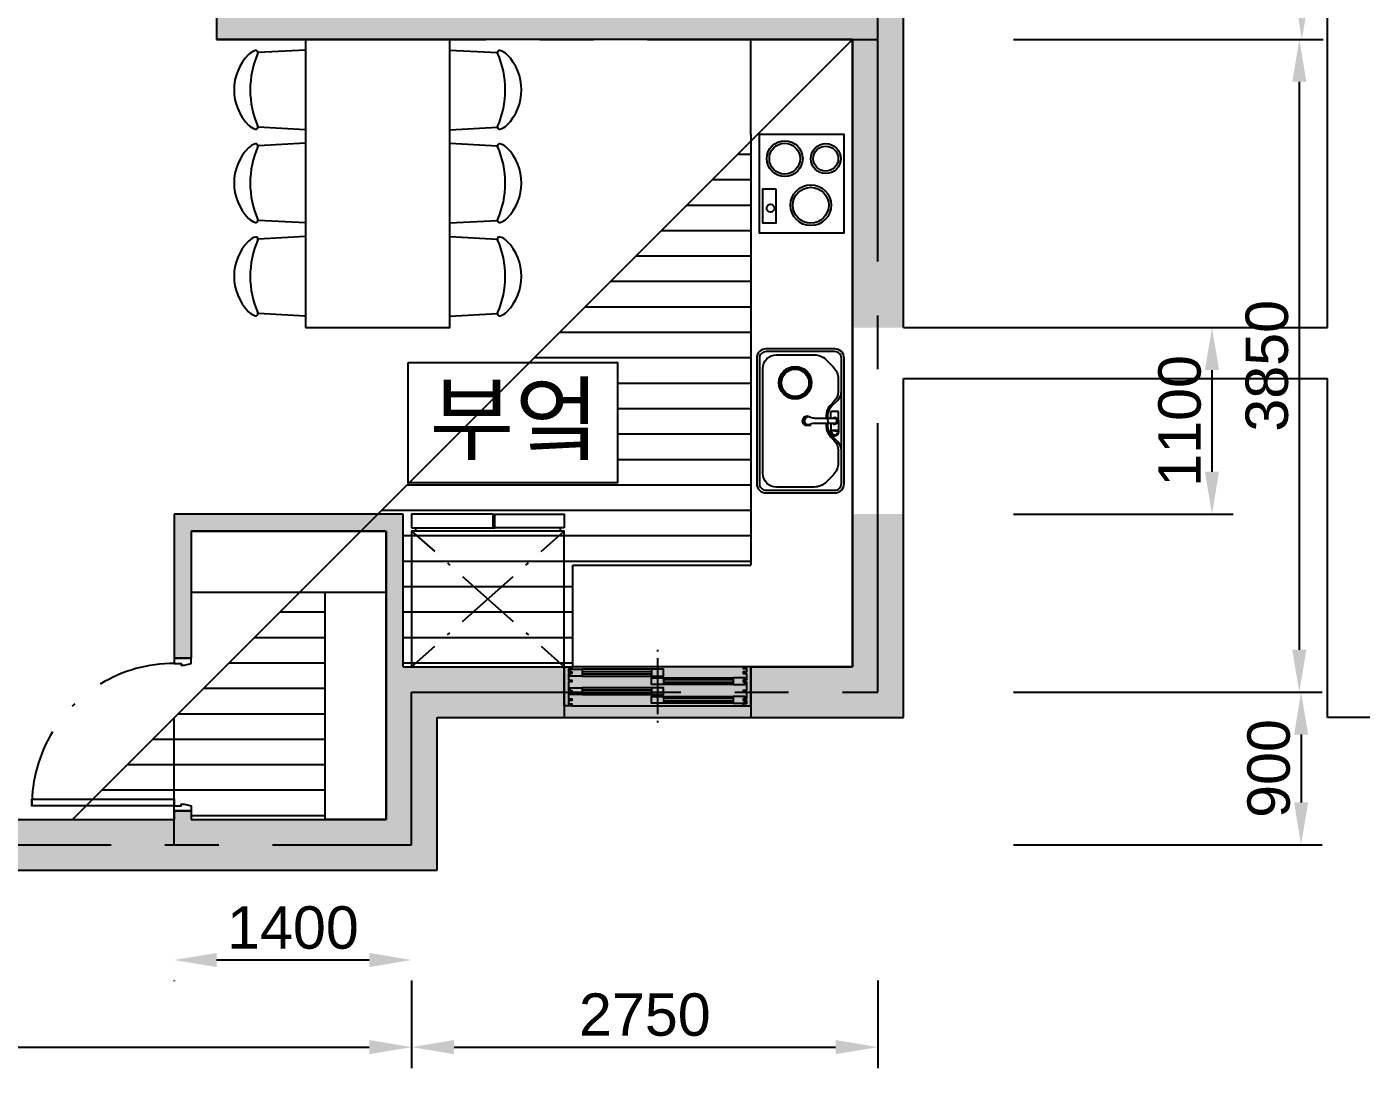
# Model space of a CAD drawing. Header units: millimetres. Extents: x 140860 to 617150, y 61650 to 208518.
# Drawn here: x 416825 to 424695, y 94059 to 100202 of the extents above; entities that cross this region are included whole.
import ezdxf

# ---------------------------------------------------------------- set-up
doc = ezdxf.new("R2010")
doc.units = ezdxf.units.MM
doc.linetypes.add('CENTER', pattern=[50.8, 31.75, -6.35, 6.35, -6.35])
for name, color, linetype in [('CEN', 1, 'CENTER'), ('DIM', 3, 'Continuous'), ('FIN', 5, 'Continuous'), ('FUN', 3, 'Continuous'), ('HAT', 9, 'Continuous'), ('TXT', 7, 'Continuous'), ('WAL', 2, 'Continuous'), ('WIN', 4, 'Continuous')]:
    doc.layers.add(name, color=color, linetype=linetype)
doc.styles.get("Standard").update_dxf_attribs({"font": 'arial.ttf'})
doc.styles.add('문자400', font='arial.ttf', dxfattribs={"height": 400})
doc.dimstyles.new('치수100', dxfattribs={"dimscale": 100, "dimtxt": 2.5, "dimasz": 2.5, "dimexe": 1.25, "dimexo": 8, "dimtad": 1, "dimtxsty": 'Standard', "dimcen": 2.5, "dimadec": 0, "dimazin": 0, "dimtfac": 1, "dimtmove": 0, "dimatfit": 1, "dimfxl": 1, "dimarcsym": 0})

# ---------------------------------------------------------------- blocks, each defined once
blk = doc.blocks.new('*U7')
for points in [[(30, 0), (30, 840), (70, 840), (70, 0)], [(0, -100), (0, 0), (30, 0), (30, -40), (40, -40), (40, -60), (30, -100)], [(900, -100), (900, 0), (870, 0), (870, -40), (860, -40), (860, -60), (870, -100)]]:
    blk.add_lwpolyline(points, close=True)
at = {"color": 1}
for start, end in [(58.67428, 90), (44.3179, 45.6821), (0, 31.32572)]:
    blk.add_arc((30, 0), 840, start, end, dxfattribs=at)
blk = doc.blocks.new('*U10')
at = {"color": 1}
for p, q in [((550, 90), (550, 100)), ((550, -280), (550, 50)), ((550, -330), (550, -320))]:
    blk.add_line(p, q, dxfattribs=at)
at = {"color": 8}
for p, q in [((1055, 0), (45, 0)), ((105, -15), (515, -15)), ((515, -55), (105, -55)), ((995, -65), (585, -65)), ((105, -125), (515, -125)), ((585, -105), (995, -105)), ((45, -230), (1055, -230)), ((515, -165), (105, -165)), ((995, -175), (585, -175)), ((585, -215), (995, -215))]:
    blk.add_line(p, q, dxfattribs=at)
for p, q in [((105, -27.5), (515, -27.5)), ((105, -42.5), (515, -42.5)), ((995, -77.5), (585, -77.5)), ((105, -137.5), (515, -137.5)), ((105, -152.5), (515, -152.5)), ((995, -92.5), (585, -92.5)), ((995, -187.5), (585, -187.5)), ((995, -202.5), (585, -202.5))]:
    blk.add_line(p, q)
for points in [[(25, -150), (45, -150), (45, -140), (25, -140), (25, -90), (45, -90), (45, -80), (25, -80), (25, -40), (45, -40), (45, -30), (25, -30), (25, -10), (45, -10), (45, 0), (0, 0), (0, -230), (45, -230), (45, -220), (25, -220), (25, -200), (45, -200), (45, -190), (25, -190)], [(1075, -150), (1055, -150), (1055, -140), (1075, -140), (1075, -90), (1055, -90), (1055, -80), (1075, -80), (1075, -40), (1055, -40), (1055, -30), (1075, -30), (1075, -10), (1055, -10), (1055, 0), (1100, 0), (1100, -230), (1055, -230), (1055, -220), (1075, -220), (1075, -200), (1055, -200), (1055, -190), (1075, -190)], [(515, -55), (515, -15), (585, -15), (585, -55)], [(585, -105), (585, -65), (515, -65), (515, -105)], [(515, -165), (515, -125), (585, -125), (585, -165)], [(585, -215), (585, -175), (515, -175), (515, -215)]]:
    blk.add_lwpolyline(points, close=True)
for points in [[(35, -40), (35, -55), (105, -55), (105, -15), (35, -15), (35, -30)], [(1065, -90), (1065, -105), (995, -105), (995, -65), (1065, -65), (1065, -80)], [(35, -150), (35, -165), (105, -165), (105, -125), (35, -125), (35, -140)], [(1065, -200), (1065, -215), (995, -215), (995, -175), (1065, -175), (1065, -190)]]:
    blk.add_lwpolyline(points)
blk = doc.blocks.new('냉장고')
at = {"color": 1, "linetype": 'ByBlock', "ltscale": 2}
for p, q in [((-313.9, -121), (-450, 0)), ((450, 0), (313.9, -121)), ((-224.2, -200.7), (-239.2, -187.4)), ((239.2, -187.4), (224.2, -200.7)), ((149.5, -532.9), (-149.5, -267.1)), ((149.5, -267.1), (-149.5, -532.9)), ((-224.2, -599.3), (-239.2, -612.6)), ((239.2, -612.6), (224.2, -599.3)), ((-313.9, -679), (-450, -800)), ((450, -800), (313.9, -679))]:
    blk.add_line(p, q, dxfattribs=at)
at = {"linetype": 'ByBlock'}
for p, q in [((-426.7, -820), (-426.7, -800)), ((-30, -820), (-40, -820)), ((426.7, -820), (426.7, -800))]:
    blk.add_line(p, q, dxfattribs=at)
for points in [[(450, 0), (-450, 0), (-450, -800), (450, -800)], [(-450, -820), (-40, -820), (-40, -900), (-450, -900)], [(450, -820), (-30, -820), (-30, -900), (450, -900)]]:
    blk.add_lwpolyline(points, close=True, dxfattribs=at)
blk = doc.blocks.new('싱크볼')
at = {"linetype": 'ByBlock'}
for p, q in [((0, -32), (-55.9, -32)), ((-55.9, -32), (-55.9, -79)), ((0, -32), (0, -32)), ((0, -32), (55.9, -32)), ((55.9, -32), (55.9, -79)), ((55.9, -34.8), (58.6, -34.8)), ((55.9, -76.2), (58.6, -76.2)), ((-14.9, -79), (-55.9, -79)), ((14.9, -79), (55.9, -79))]:
    blk.add_line(p, q, dxfattribs=at)
blk.add_lwpolyline([(425, -55, 0.414214), (370, 0), (0, 0), (-370, 0, 0.414214), (-425, -55), (-425, -460, 0.414214), (-370, -515), (0, -515), (370, -515, 0.414214), (425, -460)], format="xyb", close=True, dxfattribs=at)
at = {"color": 8, "linetype": 'ByBlock'}
blk.add_lwpolyline([(-409, -460, 0.414214), (-370, -499), (0, -499), (370, -499, 0.414214), (409, -460), (409, -55, 0.414214), (370, -16), (0, -16), (-370, -16, 0.414214), (-409, -55)], format="xyb", close=True, dxfattribs=at)
at = {"linetype": 'ByBlock'}
blk.add_lwpolyline([(14.9, -105), (31.9, -105, 0.198912), (95.5, -78.6), (115.7, -58.4, -0.198912), (172.3, -35), (248.6, -35, -0.198912), (319.3, -64.3), (360.7, -105.7, -0.198912), (390, -176.4), (390, -399, -0.414214), (310, -479), (0, -479), (-310, -479, -0.414214), (-390, -399), (-390, -176.4, -0.198912), (-360.7, -105.7), (-319.3, -64.3, -0.198912), (-248.6, -35), (-172.3, -35, -0.198912), (-115.7, -58.4), (-95.5, -78.6, 0.198912), (-31.9, -105), (-14.9, -105)], format="xyb", dxfattribs=at)
at = {"color": 8, "linetype": 'ByBlock'}
for points in [[(-14.9, -95), (-31.9, -95, -0.198912), (-88.4, -71.6), (-120.6, -39.4, 0.198912), (-177.1, -16)], [(177.1, -16, 0.198912), (120.6, -39.4), (88.4, -71.6, -0.198912), (31.9, -95), (14.9, -95)]]:
    blk.add_lwpolyline(points, format="xyb", dxfattribs=at)
for radius in [96, 91]:
    blk.add_circle((-225, -288), radius, dxfattribs=at)
at = {"linetype": 'ByBlock'}
blk.add_circle((-225, -288), 81, dxfattribs=at)
at = {"color": 8, "linetype": 'ByBlock'}
blk.add_arc((0, -55.5), 19.9, 318.25375, 221.74625, dxfattribs=at)
at = {"linetype": 'ByBlock'}
for radius, start, end in [(14.9, 0, 180), (25, 69.76581, 110.23419)]:
    blk.add_arc((0, -55.5), radius, start, end, dxfattribs=at)
for points in [[(-14.9, -55.5), (-14.9, -161.8), (-14.9, -178.4), (-16.6, -192), (-23.2, -204.1), (-24.6, -217.3), (-16.6, -228.7), (-6.9, -232.5), (0, -232.5)], [(14.9, -55.5), (14.9, -161.8), (14.9, -178.4), (16.6, -192), (23.2, -204.1), (24.6, -217.3), (16.6, -228.7), (6.9, -232.5), (0, -232.5)], [(58.6, -55.5), (58.6, -37.9), (58.6, -34.8), (58.6, -33.4), (60.6, -33.2), (75.1, -35.3), (83.6, -39), (86.5, -41.7), (88.2, -46.4), (88.2, -50.9), (88.2, -55.5)], [(58.6, -55.5), (58.6, -73.1), (58.6, -76.2), (58.6, -77.6), (60.6, -77.8), (75.1, -75.7), (83.6, -72), (86.5, -69.3), (88.2, -64.6), (88.2, -60.1), (88.2, -55.5)], [(-21.3, -201.5), (-25.5, -211.7), (-28.2, -216), (-25.4, -229.9), (-18.2, -240.2), (-7.8, -245.3), (0, -245.3)], [(21, -200.6), (24.8, -200.6), (26.5, -200.6), (26.9, -201.5), (26.9, -226.3), (26.5, -227.6), (25.7, -227.7), (21.3, -227.9), (21.1, -227.7), (21.1, -226.8), (23.3, -223), (25.9, -213.7), (23.3, -206.2), (23.3, -206.2)], [(21.3, -201.5), (22.1, -203.4), (22.8, -205), (23.4, -206.4)], [(26.5, -201), (26.2, -201), (26, -202.5), (25.9, -217), (26.1, -227.1), (26.3, -227.4), (26.6, -227.2)]]:
    blk.add_open_spline(points, degree=3, dxfattribs=at)
at = {"color": 8, "linetype": 'ByBlock'}
for points in [[(84.8, -55.5), (84.8, -51.7), (84.8, -47.8), (82.5, -44.2), (74.1, -41.5), (69.1, -41.6)], [(84.8, -55.5), (84.8, -59.3), (84.8, -63.2), (82.5, -66.8), (74.1, -69.5), (69.1, -69.4)], [(0, -94.2), (-8.4, -94.2), (-12.8, -98.3), (-14.9, -102.3)], [(0, -94.2), (8.4, -94.2), (12.8, -98.3), (14.9, -102.3)], [(-26.5, -223.2), (-20.9, -239.8), (-4.8, -241.7), (0, -241.7)], [(24.6, -227.8), (17.8, -240.2), (4.3, -241.7), (0, -241.7)]]:
    blk.add_open_spline(points, degree=3, dxfattribs=at)
at = {"linetype": 'ByBlock'}
for points, knots in [([(25.3, -227.8), (25.1, -228.3), (23.3, -232.9), (18.2, -240.2), (7.8, -245.3), (0, -245.3)], [1.875999, 1.875999, 1.875999, 1.875999, 2, 3, 4, 4, 4, 4]), ([(26.9, -215.8), (27, -216.3), (27.2, -217.9), (27.1, -219.9), (26.9, -221.4)], [0.8480441, 0.8480441, 0.8480441, 0.8480441, 1, 1.3659858, 1.3659858, 1.3659858, 1.3659858])]:
    blk.add_open_spline(points, degree=3, knots=knots, dxfattribs=at)
blk = doc.blocks.new('전기 쿡탑')
at = {"linetype": 'ByBlock'}
blk.add_lwpolyline([(0, -500), (580, -500), (580, 0), (0, 0)], close=True, dxfattribs=at)
at = {"color": 8, "linetype": 'ByBlock'}
blk.add_lwpolyline([(320.4, -401.8), (523.1, -401.8), (523.1, -480), (320.4, -480)], close=True, dxfattribs=at)
for centre, radius in [((143.1, -107.9), 88.4), ((143.1, -107.9), 73.6), ((417.9, -196.2), 120.3), ((417.9, -196.2), 105.6), ((143.1, -349.8), 105.6), ((143.1, -349.8), 90.9), ((435.4, -433.7), 22.7)]:
    blk.add_circle(centre, radius, dxfattribs=at)
blk = doc.blocks.new('*U28')
at = {"linetype": 'ByBlock'}
for p, q in [((62.5, 0), (77.9, 280.4)), ((532.5, 0), (517.2, 280.4)), ((612.5, 0), (627.9, 280.4)), ((1082.5, 0), (1067.2, 280.4)), ((1162.5, 0), (1177.9, 280.4)), ((1632.5, 0), (1617.2, 280.4)), ((62.5, -850), (77.9, -1130.4)), ((532.5, -850), (517.2, -1130.4)), ((612.5, -850), (627.9, -1130.4)), ((1082.5, -850), (1067.2, -1130.4)), ((1162.5, -850), (1177.9, -1130.4)), ((1632.5, -850), (1617.2, -1130.4))]:
    blk.add_line(p, q, dxfattribs=at)
blk.add_lwpolyline([(1700, -850), (1700, 0), (0, 0), (0, -850)], close=True, dxfattribs=at)
for centre, radius, start, end in [((297.5, 125.4), 296.9, 45.42486, 134.57514), ((847.5, 125.4), 296.9, 45.42486, 134.57514), ((1397.5, 125.4), 296.9, 45.42486, 134.57514), ((151.8, 273.3), 89.3, 134.57514, 165.40078), ((297.5, -212.1), 539.2, 66.38662, 113.61338), ((443.2, 273.3), 89.3, 14.59922, 45.42486), ((701.8, 273.3), 89.3, 134.57514, 165.40078), ((847.5, -212.1), 539.2, 66.38662, 113.61338), ((993.2, 273.3), 89.3, 14.59922, 45.42486), ((1251.8, 273.3), 89.3, 134.57514, 165.40078), ((1397.5, -212.1), 539.2, 66.38662, 113.61338), ((1543.2, 273.3), 89.3, 14.59922, 45.42486), ((76.8, 292.8), 11.8, 165.40078, 293.61338), ((518.3, 292.8), 11.8, 246.38662, 14.59922), ((626.8, 292.8), 11.8, 165.40078, 293.61338), ((1068.3, 292.8), 11.8, 246.38662, 14.59922), ((1176.8, 292.8), 11.8, 165.40078, 293.61338), ((1618.3, 292.8), 11.8, 246.38662, 14.59922), ((76.8, -1142.8), 11.8, 66.38662, 194.59922), ((151.8, -1123.3), 89.3, 194.59922, 225.42486), ((297.5, -637.9), 539.2, 246.38662, 293.61338), ((443.2, -1123.3), 89.3, 314.57514, 345.40078), ((518.3, -1142.8), 11.8, 345.40078, 113.61338), ((626.8, -1142.8), 11.8, 66.38662, 194.59922), ((701.8, -1123.3), 89.3, 194.59922, 225.42486), ((847.5, -637.9), 539.2, 246.38662, 293.61338), ((993.2, -1123.3), 89.3, 314.57514, 345.40078), ((1068.3, -1142.8), 11.8, 345.40078, 113.61338), ((1176.8, -1142.8), 11.8, 66.38662, 194.59922), ((1251.8, -1123.3), 89.3, 194.59922, 225.42486), ((1397.5, -637.9), 539.2, 246.38662, 293.61338), ((1543.2, -1123.3), 89.3, 314.57514, 345.40078), ((1618.3, -1142.8), 11.8, 345.40078, 113.61338), ((297.5, -975.4), 296.9, 225.42486, 314.57514), ((847.5, -975.4), 296.9, 225.42486, 314.57514), ((1397.5, -975.4), 296.9, 225.42486, 314.57514)]:
    blk.add_arc(centre, radius, start, end, dxfattribs=at)
blk = doc.blocks.new('*D35')
at = {"layer": 'Defpoints', "color": 0, "transparency": 16777216}
for p in [(413194.5, 95376.8), (419094.5, 95376.8), (419094.5, 94183.6)]:
    blk.add_point(p, dxfattribs=at)
at = {"layer": 'DIM', "color": 0, "lineweight": -2, "transparency": 16777216}
for p, q in [((413194.5, 94576.8), (413194.5, 94058.6)), ((419094.5, 94576.8), (419094.5, 94058.6)), ((413444.5, 94183.6), (418844.5, 94183.6))]:
    blk.add_line(p, q, dxfattribs=at)
at = {"layer": 'DIM', "color": 0, "transparency": 16777216}
for points in [[(413444.5, 94225.3), (413444.5, 94142), (413194.5, 94183.6)], [(418844.5, 94225.3), (418844.5, 94142), (419094.5, 94183.6)]]:
    blk.add_solid(points, dxfattribs=at)
at = {"layer": 'DIM', "color": 0, "transparency": 16777216, "insert": (416144.5, 94373.8), "char_height": 250, "attachment_point": 5}
blk.add_mtext('5900', dxfattribs=at)
blk = doc.blocks.new('*D36')
at = {"layer": 'Defpoints', "color": 0, "transparency": 16777216}
for p in [(419094.5, 95376.8), (421844.5, 95376.8), (421844.5, 94183.6)]:
    blk.add_point(p, dxfattribs=at)
at = {"layer": 'DIM', "color": 0, "lineweight": -2, "transparency": 16777216}
for p, q in [((419094.5, 94576.8), (419094.5, 94058.6)), ((421844.5, 94576.8), (421844.5, 94058.6)), ((419344.5, 94183.6), (421594.5, 94183.6))]:
    blk.add_line(p, q, dxfattribs=at)
at = {"layer": 'DIM', "color": 0, "transparency": 16777216}
for points in [[(419344.5, 94225.3), (419344.5, 94142), (419094.5, 94183.6)], [(421594.5, 94225.3), (421594.5, 94142), (421844.5, 94183.6)]]:
    blk.add_solid(points, dxfattribs=at)
at = {"layer": 'DIM', "color": 0, "transparency": 16777216, "insert": (420469.5, 94373.8), "char_height": 250, "attachment_point": 5}
blk.add_mtext('2750', dxfattribs=at)
blk = doc.blocks.new('*D43')
at = {"layer": 'Defpoints', "color": 0, "transparency": 16777216}
for p in [(417694.5, 95376.8), (419094.5, 95376.8), (417694.5, 94697.3)]:
    blk.add_point(p, dxfattribs=at)
at = {"layer": 'DIM', "color": 0, "lineweight": -2, "transparency": 16777216}
for p, q in [((418844.5, 94697.3), (417944.5, 94697.3)), ((417694.5, 94576.8), (417694.5, 94572.3)), ((419094.5, 94576.8), (419094.5, 94572.3))]:
    blk.add_line(p, q, dxfattribs=at)
at = {"layer": 'DIM', "color": 0, "transparency": 16777216}
for points in [[(417944.5, 94739), (417944.5, 94655.6), (417694.5, 94697.3)], [(418844.5, 94739), (418844.5, 94655.6), (419094.5, 94697.3)]]:
    blk.add_solid(points, dxfattribs=at)
at = {"layer": 'DIM', "color": 0, "transparency": 16777216, "insert": (418394.5, 94887.4), "char_height": 250, "attachment_point": 5}
blk.add_mtext('1400', dxfattribs=at)
blk = doc.blocks.new('*D46')
at = {"layer": 'Defpoints', "color": 0, "transparency": 16777216}
for p in [(421844.5, 102076.8), (421844.5, 100126.8), (424344.3, 100126.8)]:
    blk.add_point(p, dxfattribs=at)
at = {"layer": 'DIM', "color": 0, "lineweight": -2, "transparency": 16777216}
for p, q in [((422644.5, 102076.8), (424469.3, 102076.8)), ((424344.3, 101826.8), (424344.3, 100376.8)), ((422644.5, 100126.8), (424469.3, 100126.8))]:
    blk.add_line(p, q, dxfattribs=at)
at = {"layer": 'DIM', "color": 0, "transparency": 16777216}
for points in [[(424302.6, 101826.8), (424385.9, 101826.8), (424344.3, 102076.8)], [(424302.6, 100376.8), (424385.9, 100376.8), (424344.3, 100126.8)]]:
    blk.add_solid(points, dxfattribs=at)
at = {"layer": 'DIM', "color": 0, "transparency": 16777216, "insert": (424154.1, 101101.8), "char_height": 250, "attachment_point": 5, "rotation": 90}
blk.add_mtext('1950', dxfattribs=at)
blk = doc.blocks.new('*D47')
at = {"layer": 'Defpoints', "color": 0, "transparency": 16777216}
for p in [(421844.5, 100126.8), (421844.5, 96276.8), (424329, 96276.8)]:
    blk.add_point(p, dxfattribs=at)
at = {"layer": 'DIM', "color": 0, "lineweight": -2, "transparency": 16777216}
for p, q in [((422644.5, 100126.8), (424454, 100126.8)), ((424329, 99876.8), (424329, 96526.8)), ((422644.5, 96276.8), (424454, 96276.8))]:
    blk.add_line(p, q, dxfattribs=at)
at = {"layer": 'DIM', "color": 0, "transparency": 16777216}
for points in [[(424287.4, 99876.8), (424370.7, 99876.8), (424329, 100126.8)], [(424287.4, 96526.8), (424370.7, 96526.8), (424329, 96276.8)]]:
    blk.add_solid(points, dxfattribs=at)
at = {"layer": 'DIM', "color": 0, "transparency": 16777216, "insert": (424138.8, 98201.8), "char_height": 250, "attachment_point": 5, "rotation": 90}
blk.add_mtext('3850', dxfattribs=at)
blk = doc.blocks.new('*D48')
at = {"layer": 'Defpoints', "color": 0, "transparency": 16777216}
for p in [(421844.5, 96276.8), (421844.5, 95376.8), (424339.5, 95376.8)]:
    blk.add_point(p, dxfattribs=at)
at = {"layer": 'DIM', "color": 0, "lineweight": -2, "transparency": 16777216}
for p, q in [((422644.5, 96276.8), (424464.5, 96276.8)), ((424339.5, 96026.8), (424339.5, 95626.8)), ((422644.5, 95376.8), (424464.5, 95376.8))]:
    blk.add_line(p, q, dxfattribs=at)
at = {"layer": 'DIM', "color": 0, "transparency": 16777216}
for points in [[(424297.9, 96026.8), (424381.2, 96026.8), (424339.5, 96276.8)], [(424297.9, 95626.8), (424381.2, 95626.8), (424339.5, 95376.8)]]:
    blk.add_solid(points, dxfattribs=at)
at = {"layer": 'DIM', "color": 0, "transparency": 16777216, "insert": (424149.4, 95826.8), "char_height": 250, "attachment_point": 5, "rotation": 90}
blk.add_mtext('900', dxfattribs=at)
blk = doc.blocks.new('*D50')
at = {"layer": 'Defpoints', "color": 0, "transparency": 16777216}
for p in [(421844.5, 98426.8), (421844.5, 97326.8), (423814, 97326.8)]:
    blk.add_point(p, dxfattribs=at)
at = {"layer": 'DIM', "color": 0, "lineweight": -2, "transparency": 16777216}
for p, q in [((422644.5, 98426.8), (423939, 98426.8)), ((423814, 98176.8), (423814, 97576.8)), ((422644.5, 97326.8), (423939, 97326.8))]:
    blk.add_line(p, q, dxfattribs=at)
at = {"layer": 'DIM', "color": 0, "transparency": 16777216}
for points in [[(423772.3, 98176.8), (423855.7, 98176.8), (423814, 98426.8)], [(423772.3, 97576.8), (423855.7, 97576.8), (423814, 97326.8)]]:
    blk.add_solid(points, dxfattribs=at)
at = {"layer": 'DIM', "color": 0, "transparency": 16777216, "insert": (423623.9, 97876.8), "char_height": 250, "attachment_point": 5, "rotation": 90}
blk.add_mtext('1100', dxfattribs=at)

msp = doc.modelspace()

# ---------------------------------------------------------------- hatches: boundary and pattern name
at = {"layer": 'HAT', "true_color": 0x939598}
h = msp.add_hatch(color=252, dxfattribs=at)
h.dxf.hatch_style = 1
h.paths.add_polyline_path([(414144.532, 104906.85), (414144.532, 104976.85), (413044.532, 104976.85), (413044.532, 100126.85), (413044.532, 99426.85), (413344.532, 99426.85), (413344.532, 100126.85), (416594.532, 100126.85), (416594.532, 101476.85), (416794.532, 101476.85), (416794.532, 101626.85), (416444.532, 101626.85), (416444.532, 100276.85), (413344.532, 100276.85), (413344.532, 104676.85), (414144.532, 104676.85)])
h.paths.add_polyline_path([(419044.532, 104976.85), (417144.532, 104976.85), (417144.532, 104676.85), (418744.532, 104676.85), (418744.532, 103676.85), (418744.532, 103619.85), (418744.532, 103601.85), (418744.532, 101626.85), (417694.532, 101626.85), (417694.532, 101476.85), (418894.532, 101476.85), (418894.532, 101926.85), (419094.532, 101926.85), (419094.532, 102076.85), (418894.532, 102076.85), (418894.532, 103676.85), (421694.532, 103676.85), (421694.532, 102076.85), (420944.532, 102076.85), (419894.532, 102076.85), (419894.532, 101926.85), (420094.532, 101926.85), (420094.532, 101476.85), (420194.532, 101476.85), (420194.532, 101926.85), (421694.532, 101926.85), (421694.532, 101476.85), (421994.532, 101476.85), (421994.532, 102076.85), (421994.532, 103976.85), (419044.532, 103976.85)])
h.paths.add_polyline_path([(421994.532, 100126.85), (421994.532, 100476.85), (421894.532, 100476.85), (421694.532, 100476.85), (421694.532, 100276.85), (420194.532, 100276.85), (420094.532, 100276.85), (417944.532, 100276.85), (417944.532, 100126.85), (421694.532, 100126.85), (421694.532, 98426.85), (421924.532, 98426.85), (421994.532, 98426.85)])
h.paths.add_polyline_path([(421994.532, 97326.85), (421694.532, 97326.85), (421694.532, 96426.85), (419044.532, 96426.85), (419044.532, 97326.85), (417694.532, 97326.85), (417694.532, 96476.85), (417794.532, 96476.85), (417794.532, 97226.85), (418944.532, 97226.85), (418944.532, 96866.85), (418944.532, 96426.85), (418944.532, 95526.85), (418584.532, 95526.85), (417794.532, 95526.85), (417794.532, 95576.85), (417694.532, 95576.85), (417694.532, 95526.85), (413344.532, 95526.85), (413344.532, 96226.85), (413114.532, 96226.85), (413044.532, 96226.85), (413044.532, 95226.85), (419244.532, 95226.85), (419244.532, 96126.85), (421994.532, 96126.85)])
at = {"layer": 'HAT'}
h = msp.add_hatch(dxfattribs=at)
h.set_pattern_fill('_USER', color=256, scale=150, pattern_type=0)
h.set_pattern_definition([(0, (0, 0), (0, 150), [])])
edge = h.paths.add_edge_path()
edge.add_line((418118.795, 104051.113), (418162.532, 104094.85))
edge.add_line((418162.532, 104094.85), (418162.532, 104460.673))
edge.add_line((418162.532, 104460.673), (418159.743, 104462.282))
edge.add_line((418159.743, 104462.282), (418143.03, 104459.787))
edge.add_line((418143.03, 104459.787), (418133.426, 104443.152))
edge.add_line((418133.426, 104443.152), (418131.927, 104444.017))
edge.add_line((418131.927, 104444.017), (418159.561, 104474.312))
edge.add_arc((418163.428, 104472.079), 4.466, -81.5070394, 150, ccw=False)
edge.add_line((418164.087, 104467.663), (418207.311, 104469.562))
edge.add_line((418207.311, 104469.562), (418207.311, 104476.026))
edge.add_arc((418207.022, 104474.894), 1.169, 8.4929606, 75.6874554, ccw=False)
edge.add_line((418208.178, 104475.066), (418208.989, 104469.636))
edge.add_line((418208.989, 104469.636), (418180.532, 104465.387))
edge.add_line((418180.532, 104465.387), (418180.532, 104112.85))
edge.add_line((418180.532, 104112.85), (418316.278, 104248.596))
edge.add_spline(control_points=[(418316.278, 104248.596), (418302.61, 104250.874), (418255.785, 104260.515), (418233.435, 104274.982), (418248.467, 104297.64), (418274.608, 104298.293), (418301.516, 104278.407), (418332.932, 104269.985), (418336.737, 104269.055)], knot_values=[0.6841267, 0.6841267, 0.6841267, 0.6841267, 1, 2, 3, 4, 5, 5.12865242, 5.12865242, 5.12865242, 5.12865242], degree=3, periodic=0)
edge.add_line((418336.737, 104269.055), (418379.636, 104311.954))
edge.add_spline(control_points=[(418379.636, 104311.954), (418334.182, 104310.45), (418259.476, 104313.682), (418231.393, 104326.994), (418243.316, 104351.431), (418269.144, 104355.515), (418306.407, 104334.933), (418368.216, 104331.935), (418400.516, 104332.834)], knot_values=[0.29650162, 0.29650162, 0.29650162, 0.29650162, 1, 2, 3, 4, 5, 5.70823616, 5.70823616, 5.70823616, 5.70823616], degree=3, periodic=0)
edge.add_line((418400.516, 104332.834), (418432.032, 104364.35))
edge.add_line((418432.032, 104364.35), (418432.032, 104398.956))
edge.add_spline(control_points=[(418432.032, 104398.956), (418355.813, 104403.404), (418261.842, 104418.047), (418233.23, 104436.279), (418248.1, 104459.043), (418274.235, 104459.883), (418311.304, 104432.894), (418385.103, 104421.634), (418432.032, 104418.625)], knot_values=[0.04880652, 0.04880652, 0.04880652, 0.04880652, 1, 2, 3, 4, 5, 5.91715742, 5.91715742, 5.91715742, 5.91715742], degree=3, periodic=0)
edge.add_spline(control_points=[(418432.032, 104418.625), (418436.27, 104418.353), (418440.604, 104418.101), (418445.033, 104417.869), (418449.111, 104417.655), (418453.11, 104417.466), (418457.032, 104417.303)], knot_values=[5.91715742, 5.91715742, 5.91715742, 5.91715742, 6, 6, 6, 6.07627908, 6.07627908, 6.07627908, 6.07627908], degree=3, periodic=0)
edge.add_spline(control_points=[(418457.032, 104417.303), (418466.556, 104416.905), (418475.619, 104416.653), (418484.223, 104416.541)], knot_values=[6.07627908, 6.07627908, 6.07627908, 6.07627908, 6.26156288, 6.26156288, 6.26156288, 6.26156288], degree=3, periodic=0)
edge.add_line((418484.223, 104416.541), (418744.532, 104676.85))
edge.add_line((418744.532, 104676.85), (417144.532, 104676.85))
edge.add_line((417144.532, 104676.85), (417099.532, 104676.85))
edge.add_line((417099.532, 104676.85), (414189.532, 104676.85))
edge.add_line((414189.532, 104676.85), (414144.532, 104676.85))
edge.add_line((414144.532, 104676.85), (413344.532, 104676.85))
edge.add_line((413344.532, 104676.85), (413344.532, 100276.85))
edge.add_line((413344.532, 100276.85), (413644.532, 100276.85))
edge.add_line((413644.532, 100276.85), (413644.532, 100726.85))
edge.add_line((413644.532, 100726.85), (414094.532, 100726.85))
edge.add_line((414094.532, 100726.85), (414094.532, 102376.85))
edge.add_line((414094.532, 102376.85), (415694.532, 102376.85))
edge.add_line((415694.532, 102376.85), (415694.532, 101626.85))
edge.add_line((415694.532, 101626.85), (417970.669, 103902.988))
edge.add_line((417970.669, 103902.988), (417919.532, 103991.561))
edge.add_line((417919.532, 103991.561), (417935.12, 104000.561))
edge.add_line((417935.12, 104000.561), (417935.3, 104000.249))
edge.add_arc((418144.532, 103601.85), 450, 93.278671, 117.7075572, ccw=False)
h.paths.add_polyline_path([(416453.963, 103515.112), (416453.963, 102789.772), (415297.72, 102789.772), (415297.72, 103515.112)], flags=0)
h.paths.add_polyline_path([(415912.774, 103935.32), (415842.774, 103935.32), (415842.774, 103875.32), (415292.774, 103875.32), (415292.774, 103935.32), (415292.774, 104375.32), (415292.774, 104435.32), (415842.774, 104435.32), (415842.774, 104375.32), (415912.774, 104375.32)], flags=16)
h.paths.add_polyline_path([(414614.532, 104155.32, -1), (415174.532, 104155.32, -1)], flags=16)
h.paths.add_polyline_path([(418167.311, 104483.85), (418167.311, 104476.85), (418207.311, 104476.85), (418207.311, 104483.85)], flags=16)
h.paths.add_polyline_path([(418167.311, 104483.85), (418162.532, 104483.85), (418162.532, 104476.454), (418167.311, 104474.284)], flags=16)
h.paths.add_polyline_path([(414496.289, 103935.32), (414496.289, 103875.32), (413946.289, 103875.32), (413946.289, 103935.32), (413876.289, 103935.32), (413876.289, 104375.32), (413946.289, 104375.32), (413946.289, 104435.32), (414496.289, 104435.32), (414496.289, 104375.32)], flags=16)
h.paths.add_polyline_path([(421094.532, 99526.85), (419789.664, 98221.983), (420307.657, 98221.983), (420307.657, 97511.088), (419078.77, 97511.088), (418894.532, 97326.85), (419044.532, 97326.85), (419044.532, 96426.85), (420044.532, 96426.85), (420044.532, 97026.85), (421094.532, 97026.85)])
h.paths.add_polyline_path([(419994.532, 97326.85), (419994.532, 97246.85), (419584.532, 97246.85), (419574.532, 97246.85), (419094.532, 97246.85), (419094.532, 97326.85), (419574.532, 97326.85)], flags=16)
h.paths.add_polyline_path([(418584.532, 96866.85), (418434.532, 96866.85), (417214.532, 95646.85), (417694.532, 95646.85), (417694.532, 95606.85), (417734.532, 95606.85), (417734.532, 95616.85), (417754.532, 95616.85), (417794.532, 95606.85), (417794.532, 95576.85), (417794.532, 95526.85), (418584.532, 95526.85)])
h.paths.add_polyline_path([(415236.662, 102781.521), (416527.474, 102781.521), (416527.474, 103526.927), (415236.662, 103526.927)], flags=24)

# ---------------------------------------------------------------- linework, layer by layer
at = {"layer": 'CEN', "ltscale": 50}
for p, q in [((421844.532, 100126.85), (421844.532, 102076.85)), ((417944.532, 100126.85), (421844.532, 100126.85)), ((421844.532, 96276.85), (421844.532, 100126.85)), ((419094.532, 95376.85), (419094.532, 96276.85)), ((419094.532, 96276.85), (421844.532, 96276.85)), ((417694.532, 95376.85), (417694.532, 96120)), ((413194.532, 95376.85), (419094.532, 95376.85))]:
    msp.add_line(p, q, dxfattribs=at)
at = {"layer": 'FIN'}
msp.add_line((419994.532, 96126.85), (421094.532, 96126.85), dxfattribs=at)
at = {"layer": 'FUN'}
for p, q in [((421094.532, 99566.85), (421094.532, 100126.85)), ((421094.532, 100126.85), (421694.532, 100126.85)), ((421694.532, 100126.85), (421694.532, 96426.85)), ((421094.532, 99566.85), (421094.532, 97026.85)), ((417794.532, 97226.85), (417794.532, 96866.85)), ((417794.532, 97226.85), (418944.532, 97226.85)), ((418944.532, 97226.85), (418944.532, 96866.85)), ((420044.532, 96426.85), (420044.532, 97026.85)), ((420044.532, 96426.85), (420044.532, 97026.85)), ((420044.532, 97026.85), (421094.532, 97026.85)), ((417794.532, 96866.85), (418944.532, 96866.85)), ((418584.532, 95526.85), (418584.532, 96866.85)), ((418944.532, 96866.85), (418944.532, 95526.85)), ((421694.532, 96426.85), (420044.532, 96426.85)), ((418944.532, 95526.85), (418584.532, 95526.85))]:
    msp.add_line(p, q, dxfattribs=at)
at = {"layer": 'HAT'}
msp.add_line((421694.532, 100126.85), (417094.532, 95526.85), dxfattribs=at)
at = {"layer": 'TXT'}
msp.add_lwpolyline([(419073.108, 98221.983), (420307.657, 98221.983), (420307.657, 97511.088), (419073.108, 97511.088)], close=True, dxfattribs=at)
at = {"layer": 'WAL'}
for p, q in [((421994.532, 100126.85), (421994.532, 100476.85)), ((424494.532, 100126.85), (424494.532, 100476.85)), ((417944.532, 100276.85), (417944.532, 100126.85)), ((421694.532, 100126.85), (417944.532, 100126.85)), ((421694.532, 97326.85), (421694.532, 100126.85)), ((421994.532, 98426.85), (421994.532, 100126.85)), ((424494.532, 98426.85), (424494.532, 100126.85)), ((421994.532, 98426.85), (424494.532, 98426.85)), ((421994.532, 97326.85), (421994.532, 98126.85)), ((421994.532, 98126.85), (424494.532, 98126.85)), ((424494.532, 97326.85), (424494.532, 98126.85)), ((419044.532, 97326.85), (417694.532, 97326.85)), ((417694.532, 97326.85), (417694.532, 96476.85)), ((419044.532, 96426.85), (419044.532, 97326.85)), ((421694.532, 96426.85), (421694.532, 97326.85)), ((421694.532, 96426.85), (421694.532, 97326.85)), ((421994.532, 96126.85), (421994.532, 97326.85)), ((424494.532, 96126.85), (424494.532, 97326.85)), ((418944.532, 97226.85), (417794.532, 97226.85)), ((417794.532, 97226.85), (417794.532, 96476.85)), ((418944.532, 96426.85), (418944.532, 97226.85)), ((417694.532, 96476.85), (417794.532, 96476.85)), ((418944.532, 95526.85), (418944.532, 96426.85)), ((419044.532, 96426.85), (419994.532, 96426.85)), ((419994.532, 96427.362), (419994.532, 96126.85)), ((421094.532, 96427.362), (421094.532, 96126.85)), ((421094.532, 96426.85), (421694.532, 96426.85)), ((419244.532, 95226.85), (419244.532, 96126.85)), ((419244.532, 96126.85), (419994.532, 96126.85)), ((421094.532, 96126.85), (421994.532, 96126.85)), ((425394.532, 96126.85), (424494.532, 96126.85)), ((417694.532, 95526.85), (417694.532, 95576.85)), ((417694.532, 95576.85), (417794.532, 95576.85)), ((417694.532, 95576.85), (417694.532, 95526.85)), ((417794.532, 95576.85), (417794.532, 95526.85)), ((413344.532, 95526.85), (417694.532, 95526.85)), ((417794.532, 95526.85), (418944.532, 95526.85)), ((413044.532, 95226.85), (419244.532, 95226.85))]:
    msp.add_line(p, q, dxfattribs=at)

# ---------------------------------------------------------------- block references
at = {"layer": 'FUN'}
for name, p, rotation in [('*U28', (419319.581, 100126.85), 270), ('전기 쿡탑', (421644.532, 99566.85), 270), ('싱크볼', (421644.532, 97876.85), 270), ('냉장고', (419544.532, 96426.85), 180)]:
    msp.add_blockref(name, p, dxfattribs=dict(at, rotation=rotation))
at = {"layer": 'WIN'}
for name, p, rotation in [('*U10', (421094.532, 96197.362), 180), ('*U7', (417694.532, 95576.85), 90)]:
    msp.add_blockref(name, p, dxfattribs=dict(at, rotation=rotation))

# ---------------------------------------------------------------- texts
at = {"layer": 'TXT', "insert": (419199.346, 98088.631), "char_height": 400, "attachment_point": 1, "style": '문자400'}
msp.add_mtext_dynamic_manual_height_columns('{\\fGulim|b0|i0|c129|p50;부엌}', width=1263.00112, gutter_width=2000, heights=[0], dxfattribs=at)

# ---------------------------------------------------------------- dimensions: what is measured, and where the dimension line sits
at = {"layer": 'DIM'}
for base, p1, p2, picture, middle in [((424344.269, 100126.85), (421844.532, 102076.85), (421844.532, 100126.85), '*D46', (424154.126, 101101.85)), ((424329.024, 96276.85), (421844.532, 100126.85), (421844.532, 96276.85), '*D47', (424138.795, 98201.85)), ((423814.009, 97326.85), (421844.532, 98426.85), (421844.532, 97326.85), '*D50', (423623.866, 97876.85)), ((424339.531, 95376.85), (421844.532, 96276.85), (421844.532, 95376.85), '*D48', (424149.388, 95826.85))]:
    dim = msp.add_linear_dim(base=base, p1=p1, p2=p2, angle=90, dimstyle='치수100', dxfattribs=at)
    dim.commit()
    dim.dimension.update_dxf_attribs({"geometry": picture, "text_midpoint": middle})
for base, p1, p2, picture, middle in [((419094.532, 94183.631), (413194.532, 95376.85), (419094.532, 95376.85), '*D35', (416144.532, 94373.774)), ((417694.532, 94697.302), (419094.532, 95376.85), (417694.532, 95376.85), '*D43', (418394.532, 94887.446)), ((421844.532, 94183.631), (419094.532, 95376.85), (421844.532, 95376.85), '*D36', (420469.532, 94373.774))]:
    dim = msp.add_linear_dim(base=base, p1=p1, p2=p2, dimstyle='치수100', dxfattribs=at)
    dim.commit()
    dim.dimension.update_dxf_attribs({"geometry": picture, "text_midpoint": middle})

doc.saveas('drawing.dxf')
